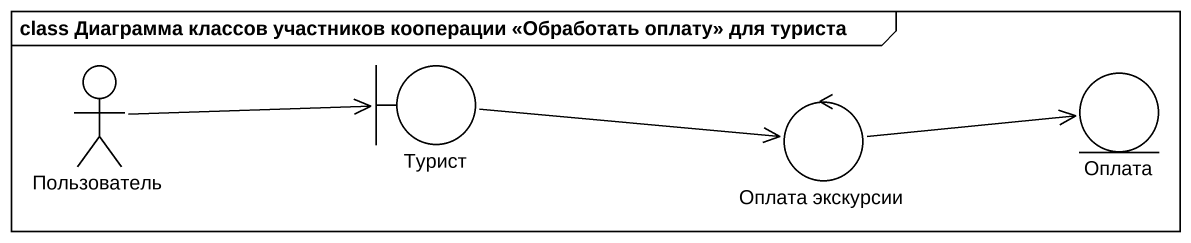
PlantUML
@startuml
mainframe class Диаграмма классов участников кооперации <<Обработать оплату>> для туриста
actor Пользователь
boundary Турист
control "Оплата экскурсии" as Оплата_экскурсии
entity Оплата
Пользователь -right-> Турист
Турист -right-> Оплата_экскурсии
Оплата_экскурсии -right-> Оплата
@enduml
